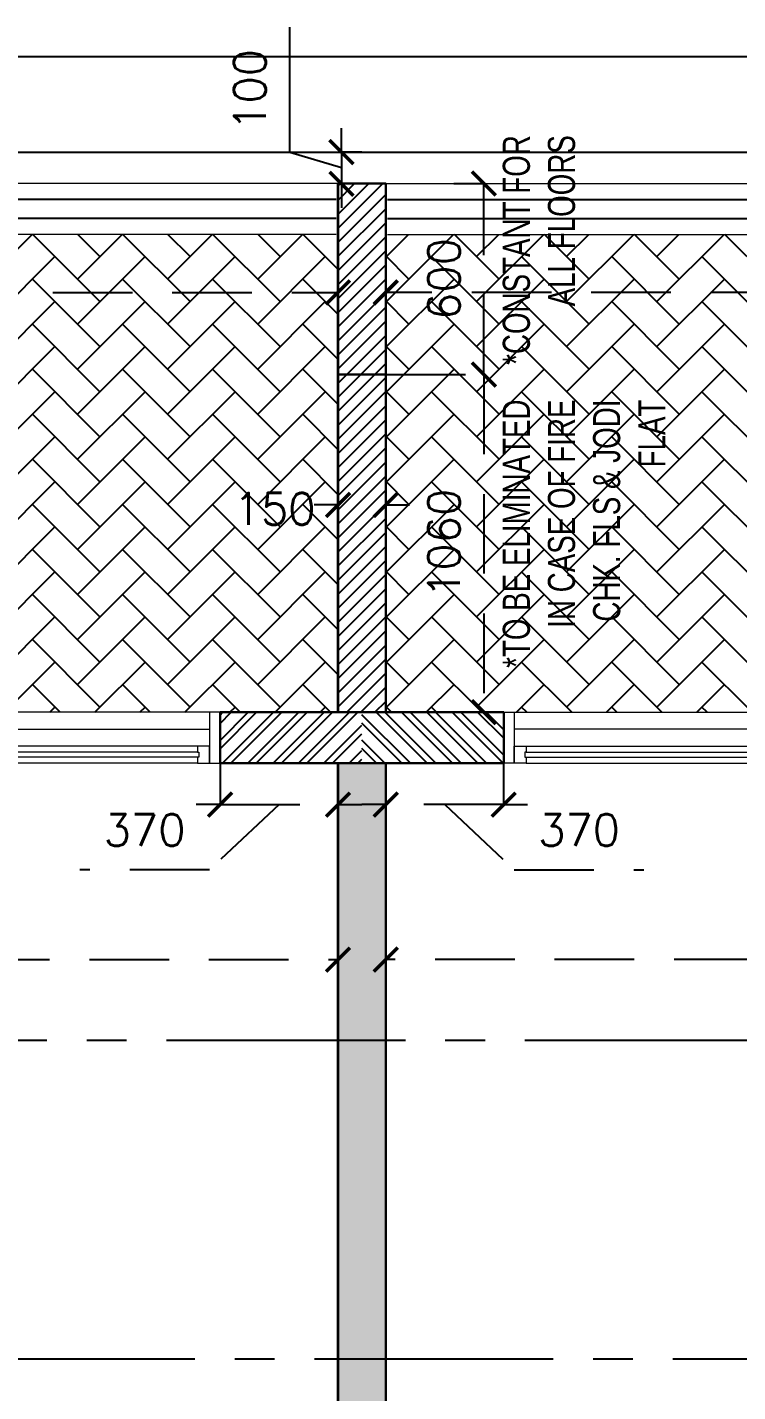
# Model space of a CAD drawing. Header units: millimetres. Extents: x 1124992 to 1258557, y -5767803 to -5695799.
# Drawn here: x 1205222 to 1207452, y -5704297 to -5700014 of the extents above; entities that cross this region are included whole.
import ezdxf

# ---------------------------------------------------------------- set-up
doc = ezdxf.new("R2010")
doc.units = ezdxf.units.MM
doc.header["$LTSCALE"] = 1000
doc.header["$MEASUREMENT"] = 0
for name, pattern in [('$1$AUDIT_D_120904163729-0', [0]), ('$36$HIDDEN', [0.375, 0.25, -0.125]), ('2BHK-A - BACK$0$AUDIT_D_120904163729-0', [0]), ('AUDIT_D_120904163729-0', [0]), ('T8(T9 IS SIMILAR) - 1st FLOOR ELEVATION$0$AUDIT_D_120904163729-0', [0]), ('T8(T9 IS SIMILAR) - DIMENSION & TEXTING$0$HIDDEN', [0.375, 0.25, -0.125]), ('T8(T9 IS SIMILAR) - TYPICAL FLOOR ELEVATION$0$AUDIT_D_120904163729-0', [0]), ('T8(T9 IS SIMILAR) - TYPICAL FLOOR ELEVATION$0$HIDDEN', [0.375, 0.25, -0.125]), ('T8_REFUGE COLUMNS$0$CENTER2', [1.125, 0.75, -0.125, 0.125, -0.125])]:
    doc.linetypes.add(name, pattern=pattern)
doc.layers.get('0').update_dxf_attribs({"linetype": 'AUDIT_D_120904163729-0'})
for name, color, linetype in [('$0$A-HATCH -160', 251, '$1$AUDIT_D_120904163729-0'), ('$21$A-DIMENSIONS', 2, '$36$HIDDEN'), ('2BHK-A - BACK$0$A-DECK SUNK 125', 8, 'Continuous'), ('2BHK-A - BACK$0$A-HATCH -160', 251, '2BHK-A - BACK$0$AUDIT_D_120904163729-0'), ('2BHK-A - BACK$0$ELE 1', 1, 'Continuous'), ('A_dim', 1, 'Continuous'), ('T8(T9 IS SIMILAR) - 1st FLOOR ELEVATION$0$A-WALL-FEATURES', 110, 'T8(T9 IS SIMILAR) - 1st FLOOR ELEVATION$0$AUDIT_D_120904163729-0'), ('T8(T9 IS SIMILAR) - DIMENSION & TEXTING$0$A-DIMENSIONS', 2, 'T8(T9 IS SIMILAR) - DIMENSION & TEXTING$0$HIDDEN'), ('T8(T9 IS SIMILAR) - TYPICAL FLOOR ELEVATION$0$A-DIM', 1, 'T8(T9 IS SIMILAR) - TYPICAL FLOOR ELEVATION$0$AUDIT_D_120904163729-0'), ('T8(T9 IS SIMILAR) - TYPICAL FLOOR ELEVATION$0$A-WALL-FEATURES', 6, 'T8(T9 IS SIMILAR) - TYPICAL FLOOR ELEVATION$0$AUDIT_D_120904163729-0'), ('T8_REFUGE COLUMNS$0$A-CENTERLINE', 193, 'T8_REFUGE COLUMNS$0$CENTER2'), ('T8_TYPICAL COLUMNS$0$A-RCC COLS', 3, 'Continuous')]:
    doc.layers.add(name, color=color, linetype=linetype)
for name, color, linetype, lineweight in [('2BHK-A - BACK$0$A-WALL- 160', 6, 'Continuous', 30), ('2BHK-A - BACK$0$Ele', 8, 'Continuous', 15), ('2BHK-A - BACK$0$Window', 4, 'Continuous', 20), ('T8(T9 IS SIMILAR) - DIMENSION & TEXTING$0$R0-18-10-2014-T1-1st Podium Floor Plan$0$Text', 2, 'Continuous', 0), ('T8(T9 IS SIMILAR)$0$D&W', 8, 'Continuous', 25)]:
    doc.layers.add(name, color=color, linetype=linetype, lineweight=lineweight)
doc.styles.add('T8(T9 IS SIMILAR) - DIMENSION & TEXTING$0$ARIAL ARROW', font='swisscl.ttf')
doc.styles.add('T8(T9 IS SIMILAR) - DIMENSION & TEXTING$0$Romans 1', font='romans.shx', dxfattribs={"height": 100})
doc.styles.add('T8(T9 IS SIMILAR) - TYPICAL FLOOR ELEVATION$0$Romans 1', font='romans.shx', dxfattribs={"height": 100})
doc.dimstyles.new('T8(T9 IS SIMILAR) - DIMENSION & TEXTING$0$ALPINE S', dxfattribs={"dimscale": 0, "dimtxt": 100, "dimasz": 75, "dimexe": 0, "dimexo": 0, "dimgap": 75, "dimtad": 1, "dimdec": 0, "dimzin": 0, "dimdsep": 46, "dimtxsty": 'T8(T9 IS SIMILAR) - DIMENSION & TEXTING$0$Romans 1', "dimblk": 'T8(T9 IS SIMILAR) - DIMENSION & TEXTING$0$_ArchTick', "dimcen": 0.09, "dimclrd": 256, "dimclre": 256, "dimclrt": 7, "dimadec": 0, "dimazin": 0, "dimtfac": 1, "dimtdec": 0, "dimtofl": 0, "dimtmove": 1, "dimatfit": 0, "dimldrblk": 'T8(T9 IS SIMILAR) - DIMENSION & TEXTING$0$_Open90', "dimfxl": 1, "dimtolj": 1, "dimtzin": 0, "dimarcsym": 0})
doc.dimstyles.new('T8(T9 IS SIMILAR) - TYPICAL FLOOR ELEVATION$0$ALPINE S', dxfattribs={"dimscale": 0, "dimtxt": 100, "dimasz": 75, "dimexe": 0, "dimexo": 0, "dimgap": 75, "dimtad": 1, "dimdec": 0, "dimzin": 0, "dimdsep": 46, "dimtxsty": 'T8(T9 IS SIMILAR) - TYPICAL FLOOR ELEVATION$0$Romans 1', "dimblk": 'T8(T9 IS SIMILAR) - TYPICAL FLOOR ELEVATION$0$_ArchTick', "dimcen": 0.09, "dimclrd": 256, "dimclre": 256, "dimclrt": 7, "dimadec": 0, "dimazin": 0, "dimtfac": 1, "dimtdec": 0, "dimtofl": 0, "dimtmove": 1, "dimatfit": 0, "dimldrblk": 'T8(T9 IS SIMILAR) - TYPICAL FLOOR ELEVATION$0$_Open90', "dimfxl": 1, "dimtolj": 1, "dimtzin": 0, "dimarcsym": 0})

# ---------------------------------------------------------------- blocks, each defined once
blk = doc.blocks.new('T8(T9 IS SIMILAR) - DIMENSION & TEXTING$0$_ArchTick')
at = {"color": 0, "linetype": 'ByBlock', "const_width": 0.15}
blk.add_lwpolyline([(-0.5, -0.5), (0.5, 0.5)], dxfattribs=at)
blk = doc.blocks.new('*D506')
at = {"layer": 'T8(T9 IS SIMILAR) - DIMENSION & TEXTING$0$A-DIMENSIONS', "linetype": 'T8(T9 IS SIMILAR) - DIMENSION & TEXTING$0$HIDDEN', "lineweight": -2, "transparency": 16777216}
for p, q in [((1203427.3, -5700900.8), (1203427.3, -5700846.5)), ((1206197.3, -5700900.8), (1206197.3, -5700846.5))]:
    blk.add_line(p, q, dxfattribs=at)
at = {"layer": 'T8(T9 IS SIMILAR) - DIMENSION & TEXTING$0$A-DIMENSIONS', "lineweight": -2, "transparency": 16777216}
blk.add_line((1203427.3, -5700846.5), (1206197.3, -5700846.5), dxfattribs=at)
at = {"layer": 'T8(T9 IS SIMILAR) - DIMENSION & TEXTING$0$A-DIMENSIONS', "linetype": 'ByBlock', "lineweight": -2, "transparency": 16777216, "xscale": 75, "yscale": 75, "zscale": 75, "rotation": 180}
blk.add_blockref('T8(T9 IS SIMILAR) - DIMENSION & TEXTING$0$_ArchTick', (1203427.3, -5700846.5), dxfattribs=at)
at = {"layer": 'T8(T9 IS SIMILAR) - DIMENSION & TEXTING$0$A-DIMENSIONS', "linetype": 'ByBlock', "lineweight": -2, "transparency": 16777216, "xscale": 75, "yscale": 75, "zscale": 75}
blk.add_blockref('T8(T9 IS SIMILAR) - DIMENSION & TEXTING$0$_ArchTick', (1206197.3, -5700846.5), dxfattribs=at)
at = {"layer": 'T8(T9 IS SIMILAR) - DIMENSION & TEXTING$0$A-DIMENSIONS', "color": 7, "linetype": 'ByBlock', "transparency": 16777216, "insert": (1204812.3, -5700721.5), "char_height": 100, "attachment_point": 5, "style": 'T8(T9 IS SIMILAR) - DIMENSION & TEXTING$0$Romans 1'}
blk.add_mtext('\\A1;2770', dxfattribs=at)
blk = doc.blocks.new('T8(T9 IS SIMILAR) - DIMENSION & TEXTING$0$_Open90')
at = {"color": 0, "linetype": 'ByBlock', "lineweight": -2}
for p, q in [((0, 0), (-1, 0)), ((-0.5, 0.5), (0, 0)), ((0, 0), (-0.5, -0.5))]:
    blk.add_line(p, q, dxfattribs=at)
blk = doc.blocks.new('*D508')
at = {"layer": 'T8(T9 IS SIMILAR) - DIMENSION & TEXTING$0$A-DIMENSIONS', "linetype": 'T8(T9 IS SIMILAR) - DIMENSION & TEXTING$0$HIDDEN', "lineweight": -2, "transparency": 16777216}
for p, q in [((1202792.3, -5702722.3), (1202792.3, -5702940.9)), ((1206197.3, -5702722.3), (1206197.3, -5702940.9))]:
    blk.add_line(p, q, dxfattribs=at)
at = {"layer": 'T8(T9 IS SIMILAR) - DIMENSION & TEXTING$0$A-DIMENSIONS', "lineweight": -2, "transparency": 16777216}
blk.add_line((1202792.3, -5702940.9), (1206197.3, -5702940.9), dxfattribs=at)
at = {"layer": 'T8(T9 IS SIMILAR) - DIMENSION & TEXTING$0$A-DIMENSIONS', "linetype": 'ByBlock', "lineweight": -2, "transparency": 16777216, "xscale": 75, "yscale": 75, "zscale": 75, "rotation": 180}
blk.add_blockref('T8(T9 IS SIMILAR) - DIMENSION & TEXTING$0$_ArchTick', (1202792.3, -5702940.9), dxfattribs=at)
at = {"layer": 'T8(T9 IS SIMILAR) - DIMENSION & TEXTING$0$A-DIMENSIONS', "linetype": 'ByBlock', "lineweight": -2, "transparency": 16777216, "xscale": 75, "yscale": 75, "zscale": 75}
blk.add_blockref('T8(T9 IS SIMILAR) - DIMENSION & TEXTING$0$_ArchTick', (1206197.3, -5702940.9), dxfattribs=at)
at = {"layer": 'T8(T9 IS SIMILAR) - DIMENSION & TEXTING$0$A-DIMENSIONS', "color": 7, "linetype": 'ByBlock', "transparency": 16777216, "insert": (1204494.8, -5702815.9), "char_height": 100, "attachment_point": 5, "style": 'T8(T9 IS SIMILAR) - DIMENSION & TEXTING$0$Romans 1'}
blk.add_mtext('\\A1;3405', dxfattribs=at)
blk = doc.blocks.new('*D446')
at = {"layer": 'T8(T9 IS SIMILAR) - DIMENSION & TEXTING$0$A-DIMENSIONS', "linetype": 'T8(T9 IS SIMILAR) - DIMENSION & TEXTING$0$HIDDEN', "lineweight": -2, "transparency": 16777216}
for p, q in [((1205827.3, -5702325.8), (1205827.3, -5702454.3)), ((1206197.3, -5702325.8), (1206197.3, -5702454.3))]:
    blk.add_line(p, q, dxfattribs=at)
at = {"layer": 'T8(T9 IS SIMILAR) - DIMENSION & TEXTING$0$A-DIMENSIONS', "lineweight": -2, "transparency": 16777216}
for p, q in [((1205827.3, -5702454.3), (1205752.3, -5702454.3)), ((1206012.3, -5702454.3), (1205793.9, -5702658.9)), ((1205827.3, -5702454.3), (1206197.3, -5702454.3)), ((1206197.3, -5702454.3), (1206272.3, -5702454.3)), ((1205793.9, -5702658.9), (1205386.8, -5702658.9))]:
    blk.add_line(p, q, dxfattribs=at)
at = {"layer": 'T8(T9 IS SIMILAR) - DIMENSION & TEXTING$0$A-DIMENSIONS', "linetype": 'ByBlock', "lineweight": -2, "transparency": 16777216, "xscale": 75, "yscale": 75, "zscale": 75}
blk.add_blockref('T8(T9 IS SIMILAR) - DIMENSION & TEXTING$0$_ArchTick', (1205827.3, -5702454.3), dxfattribs=at)
at = {"layer": 'T8(T9 IS SIMILAR) - DIMENSION & TEXTING$0$A-DIMENSIONS', "linetype": 'ByBlock', "lineweight": -2, "transparency": 16777216, "xscale": 75, "yscale": 75, "zscale": 75, "rotation": 180}
blk.add_blockref('T8(T9 IS SIMILAR) - DIMENSION & TEXTING$0$_ArchTick', (1206197.3, -5702454.3), dxfattribs=at)
at = {"layer": 'T8(T9 IS SIMILAR) - DIMENSION & TEXTING$0$A-DIMENSIONS', "color": 7, "linetype": 'ByBlock', "transparency": 16777216, "insert": (1205590.3, -5702533.9), "char_height": 100, "attachment_point": 5, "style": 'T8(T9 IS SIMILAR) - DIMENSION & TEXTING$0$Romans 1'}
blk.add_mtext('\\A1;370', dxfattribs=at)
blk = doc.blocks.new('*D423')
at = {"layer": 'T8(T9 IS SIMILAR) - DIMENSION & TEXTING$0$A-DIMENSIONS', "linetype": 'T8(T9 IS SIMILAR) - DIMENSION & TEXTING$0$HIDDEN', "lineweight": -2, "transparency": 16777216}
for p, q in [((1206347.3, -5700900.8), (1206347.3, -5700846.5)), ((1209117.3, -5700900.8), (1209117.3, -5700846.5))]:
    blk.add_line(p, q, dxfattribs=at)
at = {"layer": 'T8(T9 IS SIMILAR) - DIMENSION & TEXTING$0$A-DIMENSIONS', "lineweight": -2, "transparency": 16777216}
blk.add_line((1209117.3, -5700846.5), (1206347.3, -5700846.5), dxfattribs=at)
at = {"layer": 'T8(T9 IS SIMILAR) - DIMENSION & TEXTING$0$A-DIMENSIONS', "linetype": 'ByBlock', "lineweight": -2, "transparency": 16777216, "xscale": 75, "yscale": 75, "zscale": 75, "rotation": 180}
blk.add_blockref('T8(T9 IS SIMILAR) - DIMENSION & TEXTING$0$_ArchTick', (1206347.3, -5700846.5), dxfattribs=at)
at = {"layer": 'T8(T9 IS SIMILAR) - DIMENSION & TEXTING$0$A-DIMENSIONS', "linetype": 'ByBlock', "lineweight": -2, "transparency": 16777216, "xscale": 75, "yscale": 75, "zscale": 75}
blk.add_blockref('T8(T9 IS SIMILAR) - DIMENSION & TEXTING$0$_ArchTick', (1209117.3, -5700846.5), dxfattribs=at)
at = {"layer": 'T8(T9 IS SIMILAR) - DIMENSION & TEXTING$0$A-DIMENSIONS', "color": 7, "linetype": 'ByBlock', "transparency": 16777216, "insert": (1207732.3, -5700721.5), "char_height": 100, "attachment_point": 5, "style": 'T8(T9 IS SIMILAR) - DIMENSION & TEXTING$0$Romans 1'}
blk.add_mtext('\\A1;2770', dxfattribs=at)
blk = doc.blocks.new('*D425')
at = {"layer": 'T8(T9 IS SIMILAR) - DIMENSION & TEXTING$0$A-DIMENSIONS', "linetype": 'T8(T9 IS SIMILAR) - DIMENSION & TEXTING$0$HIDDEN', "lineweight": -2, "transparency": 16777216}
for p, q in [((1206347.3, -5702722.3), (1206347.3, -5702940.9)), ((1209752.3, -5702722.3), (1209752.3, -5702940.9))]:
    blk.add_line(p, q, dxfattribs=at)
at = {"layer": 'T8(T9 IS SIMILAR) - DIMENSION & TEXTING$0$A-DIMENSIONS', "lineweight": -2, "transparency": 16777216}
blk.add_line((1209752.3, -5702940.9), (1206347.3, -5702940.9), dxfattribs=at)
at = {"layer": 'T8(T9 IS SIMILAR) - DIMENSION & TEXTING$0$A-DIMENSIONS', "linetype": 'ByBlock', "lineweight": -2, "transparency": 16777216, "xscale": 75, "yscale": 75, "zscale": 75, "rotation": 180}
blk.add_blockref('T8(T9 IS SIMILAR) - DIMENSION & TEXTING$0$_ArchTick', (1206347.3, -5702940.9), dxfattribs=at)
at = {"layer": 'T8(T9 IS SIMILAR) - DIMENSION & TEXTING$0$A-DIMENSIONS', "linetype": 'ByBlock', "lineweight": -2, "transparency": 16777216, "xscale": 75, "yscale": 75, "zscale": 75}
blk.add_blockref('T8(T9 IS SIMILAR) - DIMENSION & TEXTING$0$_ArchTick', (1209752.3, -5702940.9), dxfattribs=at)
at = {"layer": 'T8(T9 IS SIMILAR) - DIMENSION & TEXTING$0$A-DIMENSIONS', "color": 7, "linetype": 'ByBlock', "transparency": 16777216, "insert": (1208049.8, -5702815.9), "char_height": 100, "attachment_point": 5, "style": 'T8(T9 IS SIMILAR) - DIMENSION & TEXTING$0$Romans 1'}
blk.add_mtext('\\A1;3405', dxfattribs=at)
blk = doc.blocks.new('*D427')
at = {"layer": 'T8(T9 IS SIMILAR) - DIMENSION & TEXTING$0$A-DIMENSIONS', "linetype": 'T8(T9 IS SIMILAR) - DIMENSION & TEXTING$0$HIDDEN', "lineweight": -2, "transparency": 16777216}
for p, q in [((1206347.3, -5702325.8), (1206347.3, -5702454.3)), ((1206717.3, -5702325.8), (1206717.3, -5702454.3))]:
    blk.add_line(p, q, dxfattribs=at)
at = {"layer": 'T8(T9 IS SIMILAR) - DIMENSION & TEXTING$0$A-DIMENSIONS', "lineweight": -2, "transparency": 16777216}
for p, q in [((1206347.3, -5702454.3), (1206272.3, -5702454.3)), ((1206717.3, -5702454.3), (1206347.3, -5702454.3)), ((1206532.3, -5702454.3), (1206750.6, -5702658.9)), ((1206717.3, -5702454.3), (1206792.3, -5702454.3)), ((1206750.6, -5702658.9), (1207157.8, -5702658.9))]:
    blk.add_line(p, q, dxfattribs=at)
at = {"layer": 'T8(T9 IS SIMILAR) - DIMENSION & TEXTING$0$A-DIMENSIONS', "linetype": 'ByBlock', "lineweight": -2, "transparency": 16777216, "xscale": 75, "yscale": 75, "zscale": 75}
blk.add_blockref('T8(T9 IS SIMILAR) - DIMENSION & TEXTING$0$_ArchTick', (1206347.3, -5702454.3), dxfattribs=at)
at = {"layer": 'T8(T9 IS SIMILAR) - DIMENSION & TEXTING$0$A-DIMENSIONS', "linetype": 'ByBlock', "lineweight": -2, "transparency": 16777216, "xscale": 75, "yscale": 75, "zscale": 75, "rotation": 180}
blk.add_blockref('T8(T9 IS SIMILAR) - DIMENSION & TEXTING$0$_ArchTick', (1206717.3, -5702454.3), dxfattribs=at)
at = {"layer": 'T8(T9 IS SIMILAR) - DIMENSION & TEXTING$0$A-DIMENSIONS', "color": 7, "linetype": 'ByBlock', "transparency": 16777216, "insert": (1206954.2, -5702533.9), "char_height": 100, "attachment_point": 5, "style": 'T8(T9 IS SIMILAR) - DIMENSION & TEXTING$0$Romans 1'}
blk.add_mtext('\\A1;370', dxfattribs=at)
blk = doc.blocks.new('*D172')
at = {"layer": 'T8(T9 IS SIMILAR) - DIMENSION & TEXTING$0$A-DIMENSIONS', "linetype": 'T8(T9 IS SIMILAR) - DIMENSION & TEXTING$0$HIDDEN', "lineweight": -2, "transparency": 16777216}
for p, q in [((1206561.5, -5700504.3), (1206655.3, -5700504.3)), ((1206347.5, -5701104.3), (1206655.3, -5701104.3))]:
    blk.add_line(p, q, dxfattribs=at)
at = {"layer": 'T8(T9 IS SIMILAR) - DIMENSION & TEXTING$0$A-DIMENSIONS', "lineweight": -2, "transparency": 16777216}
blk.add_line((1206655.3, -5701104.3), (1206655.3, -5700504.3), dxfattribs=at)
at = {"layer": 'T8(T9 IS SIMILAR) - DIMENSION & TEXTING$0$A-DIMENSIONS', "linetype": 'ByBlock', "lineweight": -2, "transparency": 16777216, "xscale": 75, "yscale": 75, "zscale": 75}
for p, rotation in [((1206655.3, -5700504.3), 90), ((1206655.3, -5701104.3), 270)]:
    blk.add_blockref('T8(T9 IS SIMILAR) - DIMENSION & TEXTING$0$_ArchTick', p, dxfattribs=dict(at, rotation=rotation))
at = {"layer": 'T8(T9 IS SIMILAR) - DIMENSION & TEXTING$0$A-DIMENSIONS', "color": 7, "linetype": 'ByBlock', "transparency": 16777216, "insert": (1206530.3, -5700804.3), "char_height": 100, "attachment_point": 5, "rotation": 90, "style": 'T8(T9 IS SIMILAR) - DIMENSION & TEXTING$0$Romans 1'}
blk.add_mtext('\\A1;600', dxfattribs=at)
blk = doc.blocks.new('*D173')
at = {"layer": 'T8(T9 IS SIMILAR) - DIMENSION & TEXTING$0$A-DIMENSIONS', "linetype": 'T8(T9 IS SIMILAR) - DIMENSION & TEXTING$0$HIDDEN', "lineweight": -2, "transparency": 16777216}
for p, q in [((1206347.5, -5701104.3), (1206655.3, -5701104.3)), ((1206347.1, -5702164.3), (1206655.3, -5702164.3))]:
    blk.add_line(p, q, dxfattribs=at)
at = {"layer": 'T8(T9 IS SIMILAR) - DIMENSION & TEXTING$0$A-DIMENSIONS', "lineweight": -2, "transparency": 16777216}
blk.add_line((1206655.3, -5701104.3), (1206655.3, -5702164.3), dxfattribs=at)
at = {"layer": 'T8(T9 IS SIMILAR) - DIMENSION & TEXTING$0$A-DIMENSIONS', "linetype": 'ByBlock', "lineweight": -2, "transparency": 16777216, "xscale": 75, "yscale": 75, "zscale": 75}
for p, rotation in [((1206655.3, -5701104.3), 90), ((1206655.3, -5702164.3), 270)]:
    blk.add_blockref('T8(T9 IS SIMILAR) - DIMENSION & TEXTING$0$_ArchTick', p, dxfattribs=dict(at, rotation=rotation))
at = {"layer": 'T8(T9 IS SIMILAR) - DIMENSION & TEXTING$0$A-DIMENSIONS', "color": 7, "linetype": 'ByBlock', "transparency": 16777216, "insert": (1206530.3, -5701634.3), "char_height": 100, "attachment_point": 5, "rotation": 90, "style": 'T8(T9 IS SIMILAR) - DIMENSION & TEXTING$0$Romans 1'}
blk.add_mtext('\\A1;1060', dxfattribs=at)
blk = doc.blocks.new('*D174')
at = {"layer": 'T8(T9 IS SIMILAR) - DIMENSION & TEXTING$0$A-DIMENSIONS', "linetype": 'T8(T9 IS SIMILAR) - DIMENSION & TEXTING$0$HIDDEN', "lineweight": -2, "transparency": 16777216}
for p, q in [((1206197.5, -5701334.3), (1206197.5, -5701513.5)), ((1206347.1, -5701334.3), (1206347.1, -5701513.5))]:
    blk.add_line(p, q, dxfattribs=at)
at = {"layer": 'T8(T9 IS SIMILAR) - DIMENSION & TEXTING$0$A-DIMENSIONS', "lineweight": -2, "transparency": 16777216}
for p, q in [((1206197.5, -5701513.5), (1206122.5, -5701513.5)), ((1206347.1, -5701513.5), (1206422.1, -5701513.5))]:
    blk.add_line(p, q, dxfattribs=at)
at = {"layer": 'T8(T9 IS SIMILAR) - DIMENSION & TEXTING$0$A-DIMENSIONS', "linetype": 'ByBlock', "lineweight": -2, "transparency": 16777216, "xscale": 75, "yscale": 75, "zscale": 75}
blk.add_blockref('T8(T9 IS SIMILAR) - DIMENSION & TEXTING$0$_ArchTick', (1206197.5, -5701513.5), dxfattribs=at)
at = {"layer": 'T8(T9 IS SIMILAR) - DIMENSION & TEXTING$0$A-DIMENSIONS', "linetype": 'ByBlock', "lineweight": -2, "transparency": 16777216, "xscale": 75, "yscale": 75, "zscale": 75, "rotation": 180}
blk.add_blockref('T8(T9 IS SIMILAR) - DIMENSION & TEXTING$0$_ArchTick', (1206347.1, -5701513.5), dxfattribs=at)
at = {"layer": 'T8(T9 IS SIMILAR) - DIMENSION & TEXTING$0$A-DIMENSIONS', "color": 7, "linetype": 'ByBlock', "transparency": 16777216, "insert": (1205998.3, -5701526), "char_height": 100, "attachment_point": 5, "style": 'T8(T9 IS SIMILAR) - DIMENSION & TEXTING$0$Romans 1'}
blk.add_mtext('\\A1;150', dxfattribs=at)
blk = doc.blocks.new('T8_REFUGE COLUMNS')
at = {"layer": 'T8_REFUGE COLUMNS$0$A-CENTERLINE'}
for p, q in [((1214284.1, -5703194.9), (1182156.9, -5703194.9)), ((1218123.2, -5704194.9), (1182156.9, -5704194.9))]:
    blk.add_line(p, q, dxfattribs=at)
blk = doc.blocks.new('T8_TYPICAL COLUMNS')
at = {"layer": 'T8_TYPICAL COLUMNS$0$A-RCC COLS', "linetype": 'ByBlock'}
blk.add_blockref('T8_REFUGE COLUMNS', (0, 0), dxfattribs=at)
blk = doc.blocks.new('2BHK-A - BACK$0$2400')
at = {"layer": '2BHK-A - BACK$0$Window', "color": 1, "lineweight": 13}
for p, q in [((1151176.5, -5692111.9), (1148842.5, -5692111.9)), ((1149607.5, -5692111.9), (1148880, -5692111.9)), ((1149607.5, -5692165.3), (1148880, -5692165.3)), ((1150373.7, -5692165.3), (1149645, -5692165.3)), ((1150411.2, -5692165.3), (1151176.5, -5692165.3)), ((1149607.5, -5692218.6), (1148842.5, -5692218.6)), ((1150373.7, -5692218.6), (1149645, -5692218.6)), ((1151139, -5692218.6), (1150411.2, -5692218.6)), ((1150373.7, -5692271.9), (1148842.5, -5692271.9)), ((1151139, -5692271.9), (1150411.2, -5692271.9))]:
    blk.add_line(p, q, dxfattribs=at)
at = {"layer": '2BHK-A - BACK$0$Window', "color": 5, "lineweight": 13}
for p, q in [((1149607.5, -5692142.2), (1148880, -5692142.2)), ((1149607.5, -5692146.7), (1148880, -5692146.7)), ((1150373.7, -5692183.8), (1149645, -5692183.8)), ((1150373.7, -5692200), (1149645, -5692200)), ((1151139, -5692237.2), (1150411.2, -5692237.2)), ((1151139, -5692253.3), (1150411.2, -5692253.3))]:
    blk.add_line(p, q, dxfattribs=at)
at = {"layer": '2BHK-A - BACK$0$Window', "color": 4, "lineweight": 13}
for points in [[(1148842.5, -5692111.9), (1148809.5, -5692111.9), (1148809.5, -5692271.9), (1148842.5, -5692271.9)], [(1148880, -5692146.7), (1148880, -5692165.3), (1148842.5, -5692165.3), (1148842.5, -5692111.9), (1148880, -5692111.9), (1148880, -5692142.2), (1148875.5, -5692142.2), (1148875.5, -5692146.7)], [(1149607.5, -5692146.7), (1149607.5, -5692165.3), (1149645, -5692165.3), (1149645, -5692111.9), (1149607.5, -5692111.9), (1149607.5, -5692142.2), (1149612, -5692142.2), (1149612, -5692146.7)], [(1151209.5, -5692111.9), (1151176.5, -5692111.9), (1151176.5, -5692271.9), (1151209.5, -5692271.9)], [(1149645, -5692200), (1149645, -5692218.6), (1149607.5, -5692218.6), (1149607.5, -5692165.3), (1149645, -5692165.3), (1149645, -5692183.8), (1149640.5, -5692183.8), (1149640.5, -5692200)], [(1150373.7, -5692200), (1150373.7, -5692218.6), (1150411.2, -5692218.6), (1150411.2, -5692165.3), (1150373.7, -5692165.3), (1150373.7, -5692183.8), (1150378.2, -5692183.8), (1150378.2, -5692200)], [(1150411.2, -5692253.3), (1150411.2, -5692271.9), (1150373.7, -5692271.9), (1150373.7, -5692218.6), (1150411.2, -5692218.6), (1150411.2, -5692237.2), (1150406.7, -5692237.2), (1150406.7, -5692253.3)], [(1151139, -5692253.3), (1151139, -5692271.9), (1151176.5, -5692271.9), (1151176.5, -5692218.6), (1151139, -5692218.6), (1151139, -5692237.2), (1151143.5, -5692237.2), (1151143.5, -5692253.3)]]:
    blk.add_lwpolyline(points, close=True, dxfattribs=at)
blk = doc.blocks.new('2BHK-A - BACK')
at = {"layer": '2BHK-A - BACK$0$A-DECK SUNK 125'}
h = blk.add_hatch(dxfattribs=at)
h.set_pattern_fill('AR-HBONE', color=256, scale=25)
h.set_pattern_definition([(45, (54492.58, 14880.85), (1e-14, 141.4213562), [300, -100]), (135, (54563.29, 14951.56), (1e-14, 141.4213562), [300, -100])])
h.paths.add_polyline_path([(1206197.1, -5702164.3), (1206197.1, -5700664.3), (1203427.1, -5700664.3), (1203427.1, -5702164.3)])
at = {"layer": '2BHK-A - BACK$0$A-HATCH -160', "linetype": 'ByBlock'}
h = blk.add_hatch(dxfattribs=at)
h.set_pattern_fill('ANSI32', color=256, scale=150)
h.paths.add_polyline_path([(1205827.1, -5702324.3), (1206272.1, -5702324.3), (1206272.1, -5702164.3), (1205827.1, -5702164.3)])
h.paths.add_polyline_path([(1202792.1, -5702324.3), (1202792.1, -5702164.3), (1203427.1, -5702164.3), (1203427.1, -5702324.3)])
h = blk.add_hatch(dxfattribs=at)
h.set_pattern_fill('HEX', color=256, scale=150)
h.set_pattern_definition([(9e-15, (-0.22, 0.45), (0, 32.47595264), [18.75, -37.5]), (120, (-0.22, 0.45), (-28.125, -16.23797632), [18.75, -37.5]), (60, (18.53, 0.45), (-28.125, 16.23797632), [18.75, -37.5])])
h.paths.add_polyline_path([(1206347.1, -5702324.3), (1206197.1, -5702324.3), (1206197.1, -5710748.8), (1206347.1, -5710748.8)])
at = {"layer": '2BHK-A - BACK$0$A-WALL- 160', "linetype": 'ByBlock'}
for p, q in [((1206347.1, -5701104.3), (1206197.1, -5701104.3)), ((1205827.1, -5702164.3), (1206272.1, -5702164.3)), ((1205827.1, -5702164.3), (1205827.1, -5702324.3)), ((1205827.1, -5702324.3), (1206272.1, -5702324.3)), ((1206197.1, -5702324.3), (1206197.1, -5710748.8)), ((1206347.1, -5702324.3), (1206347.1, -5710748.8))]:
    blk.add_line(p, q, dxfattribs=at)
for points in [[(1206197.1, -5702164.3), (1206197.1, -5700504.3), (1206347.1, -5700504.3), (1206347.1, -5702164.3)], [(1206347.1, -5702324.3), (1206347.1, -5710748.8), (1206197.1, -5710748.8), (1206197.1, -5702324.3)]]:
    blk.add_lwpolyline(points, dxfattribs=at)
at = {"layer": '2BHK-A - BACK$0$Ele'}
for p, q in [((1206197.1, -5700504.3), (1203267.1, -5700504.3)), ((1206192.1, -5700664.3), (1203427.1, -5700664.3))]:
    blk.add_line(p, q, dxfattribs=at)
at = {"layer": '2BHK-A - BACK$0$ELE 1'}
for p, q in [((1206192.1, -5700554.3), (1203317.1, -5700554.3)), ((1206192.1, -5700614.3), (1203377.1, -5700614.3))]:
    blk.add_line(p, q, dxfattribs=at)
at = {"layer": '2BHK-A - BACK$0$A-WALL- 160', "linetype": 'ByBlock'}
blk.add_blockref('2BHK-A - BACK$0$2400', (54617.6, -10052.4), dxfattribs=at)
blk = doc.blocks.new('T8(T9 IS SIMILAR) - TYPICAL FLOOR ELEVATION$0$_ArchTick')
at = {"color": 0, "linetype": 'ByBlock', "const_width": 0.15}
blk.add_lwpolyline([(-0.5, -0.5), (0.5, 0.5)], dxfattribs=at)
blk = doc.blocks.new('*D711')
at = {"layer": 'T8(T9 IS SIMILAR) - TYPICAL FLOOR ELEVATION$0$A-DIM', "lineweight": -2, "transparency": 16777216}
for p, q in [((1206045.9, -5700407), (1206045.9, -5700014.1)), ((1206208.4, -5700405.8), (1206208.4, -5700330.8)), ((1206208.4, -5700455.8), (1206045.9, -5700407)), ((1206208.4, -5700405.8), (1206208.4, -5700505.8)), ((1206208.4, -5700505.8), (1206208.4, -5700580.8))]:
    blk.add_line(p, q, dxfattribs=at)
at = {"layer": 'T8(T9 IS SIMILAR) - TYPICAL FLOOR ELEVATION$0$A-DIM', "linetype": 'T8(T9 IS SIMILAR) - TYPICAL FLOOR ELEVATION$0$HIDDEN', "lineweight": -2, "transparency": 16777216}
for p, q in [((1206272.3, -5700405.8), (1206208.4, -5700405.8)), ((1206272.3, -5700505.8), (1206208.4, -5700505.8))]:
    blk.add_line(p, q, dxfattribs=at)
at = {"layer": 'T8(T9 IS SIMILAR) - TYPICAL FLOOR ELEVATION$0$A-DIM', "linetype": 'ByBlock', "lineweight": -2, "transparency": 16777216, "xscale": 75, "yscale": 75, "zscale": 75}
for p, rotation in [((1206208.4, -5700405.8), 270), ((1206208.4, -5700505.8), 90)]:
    blk.add_blockref('T8(T9 IS SIMILAR) - TYPICAL FLOOR ELEVATION$0$_ArchTick', p, dxfattribs=dict(at, rotation=rotation))
at = {"layer": 'T8(T9 IS SIMILAR) - TYPICAL FLOOR ELEVATION$0$A-DIM', "color": 7, "linetype": 'ByBlock', "transparency": 16777216, "insert": (1205920.9, -5700210.6), "char_height": 100, "attachment_point": 5, "rotation": 90, "style": 'T8(T9 IS SIMILAR) - TYPICAL FLOOR ELEVATION$0$Romans 1'}
blk.add_mtext('\\A1;100', dxfattribs=at)
blk = doc.blocks.new('T8(T9 IS SIMILAR) - TYPICAL FLOOR ELEVATION$0$_Open90')
at = {"color": 0, "linetype": 'ByBlock', "lineweight": -2}
for p, q in [((0, 0), (-1, 0)), ((-0.5, 0.5), (0, 0)), ((0, 0), (-0.5, -0.5))]:
    blk.add_line(p, q, dxfattribs=at)
blk = doc.blocks.new('T8(T9 IS SIMILAR) - 1st FLOOR ELEVATION')
at = {"layer": 'T8(T9 IS SIMILAR) - 1st FLOOR ELEVATION$0$A-WALL-FEATURES', "color": 5, "linetype": 'T8(T9 IS SIMILAR) - 1st FLOOR ELEVATION$0$AUDIT_D_120904163729-0', "ltscale": 0.5}
blk.add_lwpolyline([(1202292.4, -5701090.3), (1202292.2, -5700105.8), (1210252.3, -5700105.8), (1210252.3, -5701089.9)], dxfattribs=at)
blk = doc.blocks.new('T8(T9 IS SIMILAR) - DIMENSION & TEXTING')
at = {"linetype": 'ByBlock'}
h = blk.add_hatch(dxfattribs=at)
h.set_pattern_fill('ANSI31', color=8, scale=250)
h.paths.add_polyline_path([(1206197.7, -5702164.3), (1206347.3, -5702164.3), (1206347.1, -5700504.3), (1206197.5, -5700504.3)])
at = {"layer": 'T8(T9 IS SIMILAR) - DIMENSION & TEXTING$0$R0-18-10-2014-T1-1st Podium Floor Plan$0$Text', "linetype": 'ByBlock', "char_height": 85, "attachment_point": 3, "rotation": 90, "style": 'T8(T9 IS SIMILAR) - DIMENSION & TEXTING$0$ARIAL ARROW'}
for s, insert, width in [('*CONSTANT FOR ALL FLOORS', (1206714.6, -5700352.8), 815.538), ('*TO BE ELIMINATED IN CASE OF FIRE CHK. FLS & JODI FLAT', (1206714.6, -5701182.7), 926.885)]:
    blk.add_mtext(s, dxfattribs=dict(at, insert=insert, width=width))
at = {"layer": 'T8(T9 IS SIMILAR) - DIMENSION & TEXTING$0$A-DIMENSIONS', "linetype": 'ByBlock'}
for base, p1, p2, angle, picture, middle in [((1206655.3, -5700504.3), (1206347.5, -5701104.3), (1206561.5, -5700504.3), 90, '*D172', (1206530.3, -5700804.3)), ((1206347.3, -5700846.5), (1209117.3, -5700900.8), (1206347.3, -5700900.8), 180, '*D423', (1207732.3, -5700721.5)), ((1206655.3, -5702164.3), (1206347.5, -5701104.3), (1206347.1, -5702164.3), 90, '*D173', (1206530.3, -5701634.3)), ((1206347.3, -5702940.9), (1209752.3, -5702722.3, -0.1), (1206347.3, -5702722.3), 180, '*D425', (1208049.8, -5702815.9))]:
    dim = blk.add_linear_dim(base=base, p1=p1, p2=p2, angle=angle, dimstyle='T8(T9 IS SIMILAR) - DIMENSION & TEXTING$0$ALPINE S', override={"dimscale": 1, "dimfxl": 5, "dimarcsym": 1}, dxfattribs=at)
    dim.commit()
    dim.dimension.update_dxf_attribs({"geometry": picture, "text_midpoint": middle})
for base, p1, p2, picture, middle in [((1206197.3, -5700846.5), (1203427.3, -5700900.8), (1206197.3, -5700900.8), '*D506', (1204812.3, -5700721.5)), ((1206197.3, -5702940.9), (1202792.3, -5702722.3, -0.1), (1206197.3, -5702722.3), '*D508', (1204494.8, -5702815.9))]:
    dim = blk.add_linear_dim(base=base, p1=p1, p2=p2, dimstyle='T8(T9 IS SIMILAR) - DIMENSION & TEXTING$0$ALPINE S', override={"dimscale": 1, "dimfxl": 5, "dimarcsym": 1}, dxfattribs=at)
    dim.commit()
    dim.dimension.update_dxf_attribs({"geometry": picture, "text_midpoint": middle})
for base, p1, p2, picture, middle in [((1206197.5, -5701513.5), (1206347.1, -5701334.3), (1206197.5, -5701334.3), '*D174', (1205998.3, -5701651)), ((1206197.3, -5702454.3), (1205827.3, -5702325.8), (1206197.3, -5702325.8), '*D446', (1205718.9, -5702658.9))]:
    dim = blk.add_linear_dim(base=base, p1=p1, p2=p2, dimstyle='T8(T9 IS SIMILAR) - DIMENSION & TEXTING$0$ALPINE S', override={"dimscale": 1, "dimfxl": 5, "dimarcsym": 1}, dxfattribs=at)
    dim.commit()
    dim.dimension.update_dxf_attribs({"geometry": picture, "text_midpoint": middle, "dimtype": 128})
dim = blk.add_linear_dim(base=(1206347.3, -5702454.3), p1=(1206717.3, -5702325.8), p2=(1206347.3, -5702325.8), angle=180, dimstyle='T8(T9 IS SIMILAR) - DIMENSION & TEXTING$0$ALPINE S', override={"dimscale": 1, "dimfxl": 5, "dimarcsym": 1}, dxfattribs=at)
dim.commit()
dim.dimension.update_dxf_attribs({"geometry": '*D427', "text_midpoint": (1206825.6, -5702658.9), "dimtype": 128})
blk = doc.blocks.new('T8(T9 IS SIMILAR) - TYPICAL FLOOR ELEVATION')
at = {"layer": 'T8(T9 IS SIMILAR) - TYPICAL FLOOR ELEVATION$0$A-WALL-FEATURES', "linetype": 'ByBlock'}
blk.add_lwpolyline([(1203167.3, -5701090.3), (1203167.3, -5700405.8), (1209377.3, -5700405.8), (1209377.3, -5701090.3)], dxfattribs=at)
at = {"layer": 'T8(T9 IS SIMILAR) - TYPICAL FLOOR ELEVATION$0$A-DIM', "linetype": 'ByBlock'}
dim = blk.add_linear_dim(base=(1206208.4, -5700505.8), p1=(1206272.3, -5700405.8), p2=(1206272.3, -5700505.8), angle=90, dimstyle='T8(T9 IS SIMILAR) - TYPICAL FLOOR ELEVATION$0$ALPINE S', override={"dimscale": 1, "dimfxl": 5, "dimarcsym": 1}, dxfattribs=at)
dim.commit()
dim.dimension.update_dxf_attribs({"geometry": '*D711', "text_midpoint": (1205920.9, -5700332)})
blk = doc.blocks.new('T8(T9 IS SIMILAR)')
at = {"layer": 'T8(T9 IS SIMILAR)$0$D&W', "linetype": 'ByBlock'}
blk.add_blockref('2BHK-A - BACK', (0, 0), dxfattribs=at)
at = {"layer": 'T8(T9 IS SIMILAR)$0$D&W', "linetype": 'ByBlock', "xscale": -1}
blk.add_blockref('2BHK-A - BACK', (2412544.6, 0), dxfattribs=at)
at = {"layer": 'T8(T9 IS SIMILAR)$0$D&W', "linetype": 'ByBlock'}
blk.add_blockref('T8(T9 IS SIMILAR) - TYPICAL FLOOR ELEVATION', (0, 0), dxfattribs=at)
blk.add_blockref('T8_TYPICAL COLUMNS', (0, 0), dxfattribs=at)

msp = doc.modelspace()

# ---------------------------------------------------------------- block references
at = {"layer": '$21$A-DIMENSIONS', "linetype": 'ByBlock'}
msp.add_blockref('T8(T9 IS SIMILAR)', (0, 0), dxfattribs=at)

# ---------------------------------------------------------------- next in the draw order: block references
at = {"layer": '$0$A-HATCH -160', "linetype": 'ByBlock'}
msp.add_blockref('T8(T9 IS SIMILAR) - DIMENSION & TEXTING', (0, 0), dxfattribs=at)

# ---------------------------------------------------------------- next in the draw order: block references
at = {"layer": 'A_dim', "linetype": 'ByBlock'}
msp.add_blockref('T8(T9 IS SIMILAR) - 1st FLOOR ELEVATION', (0, 0), dxfattribs=at)

doc.saveas('drawing.dxf')
